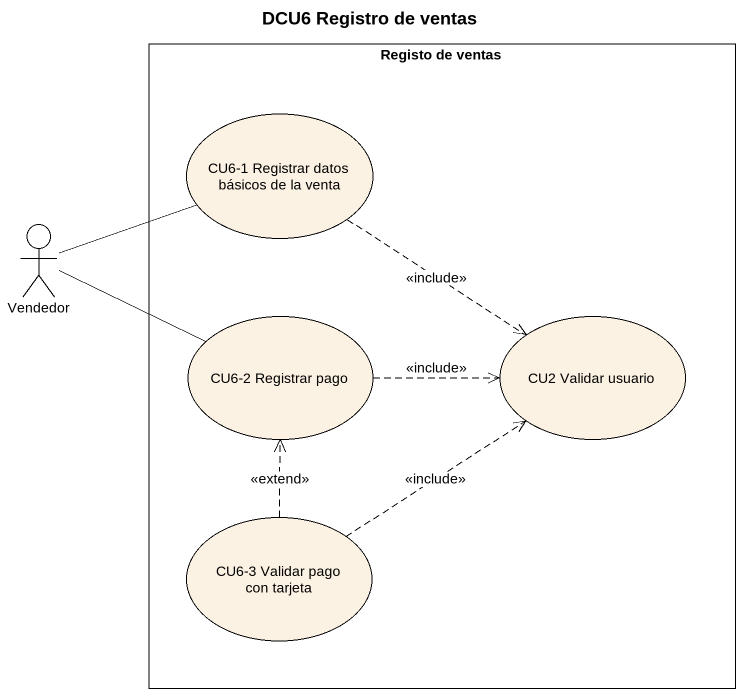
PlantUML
@startuml
title DCU6 Registro de ventas
rectangle "Registo de ventas" as Registo_de_ventas {
  usecase "CU6-1 Registrar datos básicos de la venta" as CU6_1_Registrar_datos
  usecase "CU6-2 Registrar pago" as CU6_2_Registrar_pago
  usecase "CU2 Validar usuario" as CU2_Validar_usuario
  usecase "CU6-3 Validar pago con tarjeta" as CU6_3_Validar_pago_con
}
actor Vendedor
CU6_1_Registrar_datos ..> CU2_Validar_usuario : <<include>>
Vendedor -right- CU6_1_Registrar_datos
Vendedor -right- CU6_2_Registrar_pago
CU6_2_Registrar_pago .right.> CU2_Validar_usuario : <<include>>
CU6_3_Validar_pago_con .up.> CU6_2_Registrar_pago : <<extend>>
CU6_3_Validar_pago_con .up.> CU2_Validar_usuario : <<include>>
@enduml
